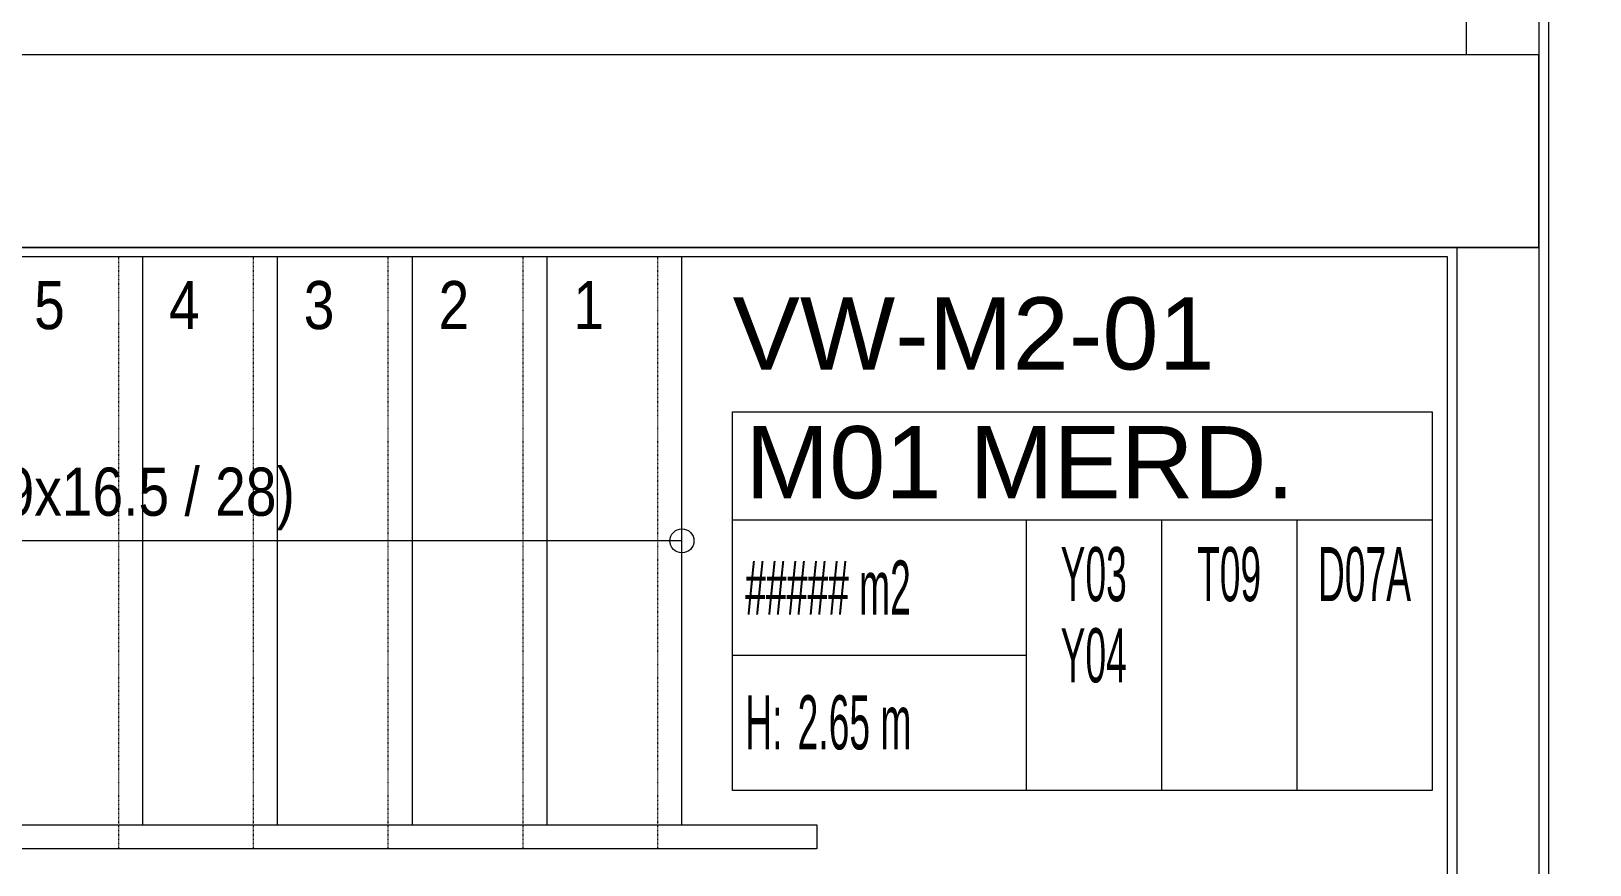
# Model space of a CAD drawing. Extents: x -3709 to 34962, y 0 to 8245.
# Drawn here: x 24082.7 to 24406.4, y 494.2 to 667.4 of the extents above; entities that cross this region are included whole.
import ezdxf
from ezdxf.enums import TextEntityAlignment as Align

# ---------------------------------------------------------------- set-up
doc = ezdxf.new("R2010")
doc.units = 0
doc.linetypes.add('DOT2', pattern=[0.125, 0, -0.125])
doc.layers.get('0').update_dxf_attribs({"color": 9, "lineweight": 9})
for name, color, linetype, lineweight in [('00', 9, 'Continuous', 9), ('01', 9, 'Continuous', 9), ('14', 9, 'Continuous', 9), ('19', 9, 'Continuous', 9), ('19D', 9, 'DOT2', 9), ('21', 9, 'Continuous', 9), ('21_MAHAL', 9, 'Continuous', 9)]:
    doc.layers.add(name, color=color, linetype=linetype, lineweight=lineweight)
doc.styles.add('Arial', font='arial.ttf', dxfattribs={"height": 2.5})
doc.styles.add('MuuM_TEXT-STANDART', font='ARIALN.TTF')

# ---------------------------------------------------------------- blocks, each defined once
blk = doc.blocks.new('0_arrowstairs')
blk.add_lwpolyline([(0, 0), (0, -30), (15, 0), (0, 30)], close=True)
blk = doc.blocks.new('*U522')
blk.add_lwpolyline([(0, 0), (0, 504)])
blk.add_circle((0, 0), 5)
at = {"rotation": 90}
blk.add_blockref('0_arrowstairs', (0, 504), dxfattribs=at)
blk = doc.blocks.new('merdvn2.mekanik')
at = {"layer": '19', "linetype": 'Continuous'}
for points in [[(24095.84, -297.5), (24095.84, -179.5)], [(24123.84, -297.5), (24123.84, -179.5)], [(24151.84, -297.5), (24151.84, -179.5)], [(24179.84, -297.5), (24179.84, -179.5)], [(24207.84, -297.5), (24207.84, -179.5)]]:
    blk.add_lwpolyline(points, dxfattribs=at)
at = {"layer": '19'}
blk.add_lwpolyline([(24039.84, -297.5), (24235.84, -297.5), (24235.84, -297.5), (24235.84, -302.5), (24235.84, -302.5), (24042.17, -302.5)], dxfattribs=at)
at = {"layer": '19D'}
for points in [[(24090.84, -302.5), (24090.84, -179.5)], [(24118.84, -302.5), (24118.84, -179.5)], [(24146.84, -302.5), (24146.84, -179.5)], [(24174.84, -302.5), (24174.84, -179.5)], [(24202.84, -302.5), (24202.84, -179.5)]]:
    blk.add_lwpolyline(points, dxfattribs=at)
at = {"layer": '19', "xscale": 0.5, "yscale": 0.5, "zscale": 0.5, "rotation": 90}
blk.add_blockref('*U522', (24207.84, -238.5), dxfattribs=at)
at = {"layer": '21', "style": 'MuuM_TEXT-STANDART'}
for s, p in [('5', (24079.65, -184.5)), ('4', (24107.65, -184.5)), ('3', (24135.65, -184.5)), ('2', (24163.65, -184.5)), ('1', (24191.65, -184.5)), ('M01 (19x16.5 / 28)', (24127.43, -223.28))]:
    blk.add_text(s, height=10, dxfattribs=at).set_placement(p, align=Align.TOP_RIGHT)
blk = doc.blocks.new('0_roomno2')
blk.add_lwpolyline([(19.375, -10.5), (0, -10.5), (0, 0), (19.375, 0)], close=True)
for points in [[(0, -3), (19.375, -3)], [(8.125, -3), (8.125, -10.5)], [(11.875, -3), (11.875, -10.5)], [(15.625, -3), (15.625, -10.5)], [(0, -6.75), (8.125, -6.75)]]:
    blk.add_lwpolyline(points)
at = {"style": 'MuuM_TEXT-STANDART', "width": 0.6}
blk.add_text('H:', height=1.5, dxfattribs=at).set_placement((0.35, -8.608), align=Align.MIDDLE_LEFT)
at = {"style": 'Arial'}
blk.add_attdef('ODANO', (0, 1.17), '', height=2, dxfattribs=at)
blk.add_attdef('MEKANADI', text='', height=2, dxfattribs=at).set_placement((0.35, -3), align=Align.BOTTOM_LEFT)
at = {"style": 'MuuM_TEXT-STANDART', "width": 0.6}
for tag, p in [('YER01', (10, -4.5)), ('TAVAN01', (13.75, -4.5)), ('DUVAR01', (17.5, -4.5)), ('YER02', (10, -6.75)), ('TAVAN02', (13.75, -6.75)), ('DUVAR02', (17.5, -6.75)), ('YER03', (10, -9)), ('TAVAN03', (13.75, -9)), ('DUVAR03', (17.5, -9))]:
    blk.add_attdef(tag, text='', height=1.5, dxfattribs=at).set_placement(p, align=Align.MIDDLE_CENTER)
for tag, p in [('M2', (0.35, -4.875)), ('TEMIZTAVANYUKSEKLIGI', (1.8, -8.608))]:
    blk.add_attdef(tag, text='', height=1.5, dxfattribs=at).set_placement(p, align=Align.MIDDLE_LEFT)

msp = doc.modelspace()

# ---------------------------------------------------------------- linework, layer by layer
at = {"layer": '00'}
msp.add_lwpolyline([(24395.84, 662.5), (24380.84, 662.5), (24380.84, 742.5), (23815.84, 742.5), (23815.84, 662.5), (23795.84, 662.5), (23795.84, 1012.5), (23815.84, 1012.5), (23815.84, 757.5), (24470.84, 757.5), (24470.84, 742.5), (24395.84, 742.5), (24395.84, 662.5)], dxfattribs=at)
msp.add_lwpolyline([(24395.84, 477.5), (24378.84, 477.5), (24378.84, 622.5), (24395.84, 622.5)], close=True, dxfattribs=at)
at = {"layer": '01'}
for points in [[(24395.84, 662.5), (23795.84, 662.5)], [(24395.84, 662.5), (24395.84, 622.5), (23847.84, 622.5), (23845.84, 622.5), (23845.84, 354.5), (23845.84, 352.5), (24395.84, 352.5), (24395.84, 312.5), (23795.84, 312.5), (23795.84, 662.5)]]:
    msp.add_lwpolyline(points, dxfattribs=at)
msp.add_lwpolyline([(24395.84, 662.5), (23795.84, 662.5), (23795.84, 312.5), (24395.84, 312.5), (24395.84, 352.5), (23845.84, 352.5), (23845.84, 622.5), (24395.84, 622.5)], close=True, dxfattribs=at)
at = {"layer": '14'}
msp.add_lwpolyline([(24472.84, 740.5), (24397.84, 740.5), (24397.84, 475.5), (24376.84, 475.5), (24376.84, 620.5), (23847.84, 620.5), (23847.84, 354.5), (24378.84, 354.5), (24378.84, 354.5), (24378.84, 354.5), (24378.84, 369.5), (24397.84, 369.5), (24397.84, 334.5), (24593.84, 334.5)], dxfattribs=at)

# ---------------------------------------------------------------- block references
msp.add_blockref('merdvn2.mekanik', (10, 800))
at = {"layer": '21_MAHAL'}
ref = msp.add_blockref('0_roomno2', (24228.37, 588.34), dxfattribs=dict(at, xscale=7.5, yscale=7.5, zscale=7.5))
ref.add_attrib('ODANO', 'VW-M2-01', (24228.37, 597.11), dxfattribs={"layer": '0', "height": 15, "style": 'Arial'})
ref.add_attrib('MEKANADI', 'M01 MERD.', dxfattribs={"layer": '0', "height": 15, "style": 'Arial'}).set_placement((24230.99, 565.84), align=Align.BOTTOM_LEFT)
ref.add_attrib('M2', '##### m2', dxfattribs={"layer": '0', "height": 11.25, "style": 'MuuM_TEXT-STANDART', "width": 0.6}).set_placement((24230.99, 551.78), align=Align.MIDDLE_LEFT)
ref.add_attrib('TEMIZTAVANYUKSEKLIGI', '2.65 m', dxfattribs={"layer": '0', "height": 11.25, "style": 'MuuM_TEXT-STANDART', "width": 0.6}).set_placement((24241.87, 523.78), align=Align.MIDDLE_LEFT)
ref.add_attrib('YER01', 'Y03', dxfattribs={"layer": '0', "height": 11.25, "style": 'MuuM_TEXT-STANDART', "width": 0.6}).set_placement((24303.37, 554.59), align=Align.MIDDLE_CENTER)
ref.add_attrib('TAVAN01', 'T09', dxfattribs={"layer": '0', "height": 11.25, "style": 'MuuM_TEXT-STANDART', "width": 0.6}).set_placement((24331.49, 554.59), align=Align.MIDDLE_CENTER)
ref.add_attrib('DUVAR01', 'D07A', dxfattribs={"layer": '0', "height": 11.25, "style": 'MuuM_TEXT-STANDART', "width": 0.6}).set_placement((24359.62, 554.59), align=Align.MIDDLE_CENTER)
ref.add_attrib('YER02', 'Y04', dxfattribs={"layer": '0', "height": 11.25, "style": 'MuuM_TEXT-STANDART', "width": 0.6}).set_placement((24303.37, 537.71), align=Align.MIDDLE_CENTER)

doc.saveas('drawing.dxf')
